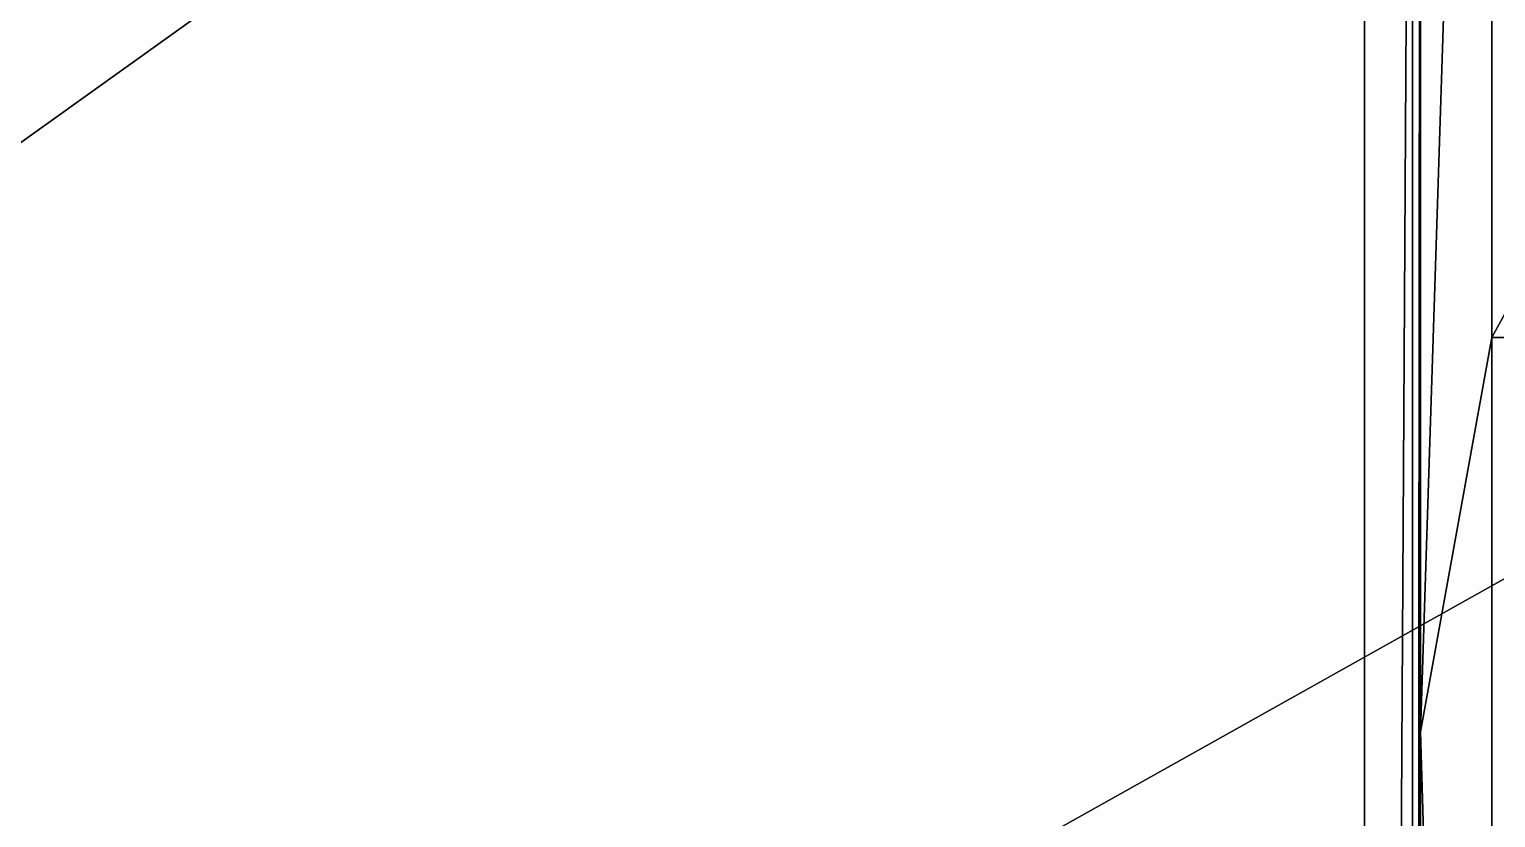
# Model space of a CAD drawing. Extents: x -683 to 86, y -225 to -3.
# Drawn here: x -88.9 to -53.58, y -58.73 to -39.74 of the extents above; entities that cross this region are included whole.
import ezdxf

# ---------------------------------------------------------------- set-up
doc = ezdxf.new("R2010")
doc.units = 0
doc.header["$MEASUREMENT"] = 0
doc.layers.get('0').update_dxf_attribs({"linetype": 'CONTINUOUS'})

msp = doc.modelspace()

# ---------------------------------------------------------------- linework, layer by layer
at = {"color": 253, "true_color": 0x8f95b4}
for points in [[(-53.668, -3.288, 18.028), (-55.388, -12.787, 1.296), (-55.388, -56.663, 1.296)], [(-53.668, -3.288, 18.028), (-55.388, -56.663, 1.296), (-53.668, -47.164, 18.028)], [(-29.579, -47.164, 61.826), (-53.668, -47.164, 18.028), (55.868, -47.164, 27.87)]]:
    msp.add_3dface(points, dxfattribs=at)
for points in [[(-29.579, -3.288, 61.826), (-53.668, -3.288, 18.028), (-53.668, -47.164, 18.028)], [(-29.579, -3.288, 61.826), (-53.668, -47.164, 18.028), (-29.579, -47.164, 61.826)], [(-55.388, -12.787, 1.296), (-55.58, -13.686, -0.913), (-55.58, -214.654, -0.913)], [(-55.388, -12.787, 1.296), (-55.58, -214.654, -0.913), (-55.388, -215.552, 1.296)], [(-55.58, -13.686, -0.913), (-56.735, -19.311, -12.591), (-56.735, -209.029, -12.591)], [(-55.58, -13.686, -0.913), (-56.735, -209.029, -12.591), (-55.58, -214.654, -0.913)], [(-56.735, -19.311, -12.591), (-325.08, -17.108, -7.264), (-325.08, -211.232, -7.264)], [(-56.735, -19.311, -12.591), (-325.08, -211.232, -7.264), (-56.735, -209.029, -12.591)], [(-55.388, -56.663, 1.296), (-53.668, -114.17, 18.028), (-53.668, -47.164, 18.028)], [(55.868, -47.164, 27.87), (-53.668, -47.164, 18.028), (-53.668, -114.17, 18.028)], [(55.868, -47.164, 27.87), (-53.668, -114.17, 18.028), (55.868, -114.17, 27.87)], [(-55.388, -56.663, 1.296), (-55.388, -114.17, 1.296), (-53.668, -114.17, 18.028)]]:
    msp.add_3dface(points)
at = {"color": 250}
for points in [[(6.846, -19.245, 91.942), (-162.291, -37.551, 146.836), (-162.291, -113.967, 146.836)], [(6.846, -19.245, 91.942), (-162.291, -113.967, 146.836), (7.658, -113.967, 91.678)]]:
    msp.add_3dface(points, dxfattribs=at)

doc.saveas('drawing.dxf')
